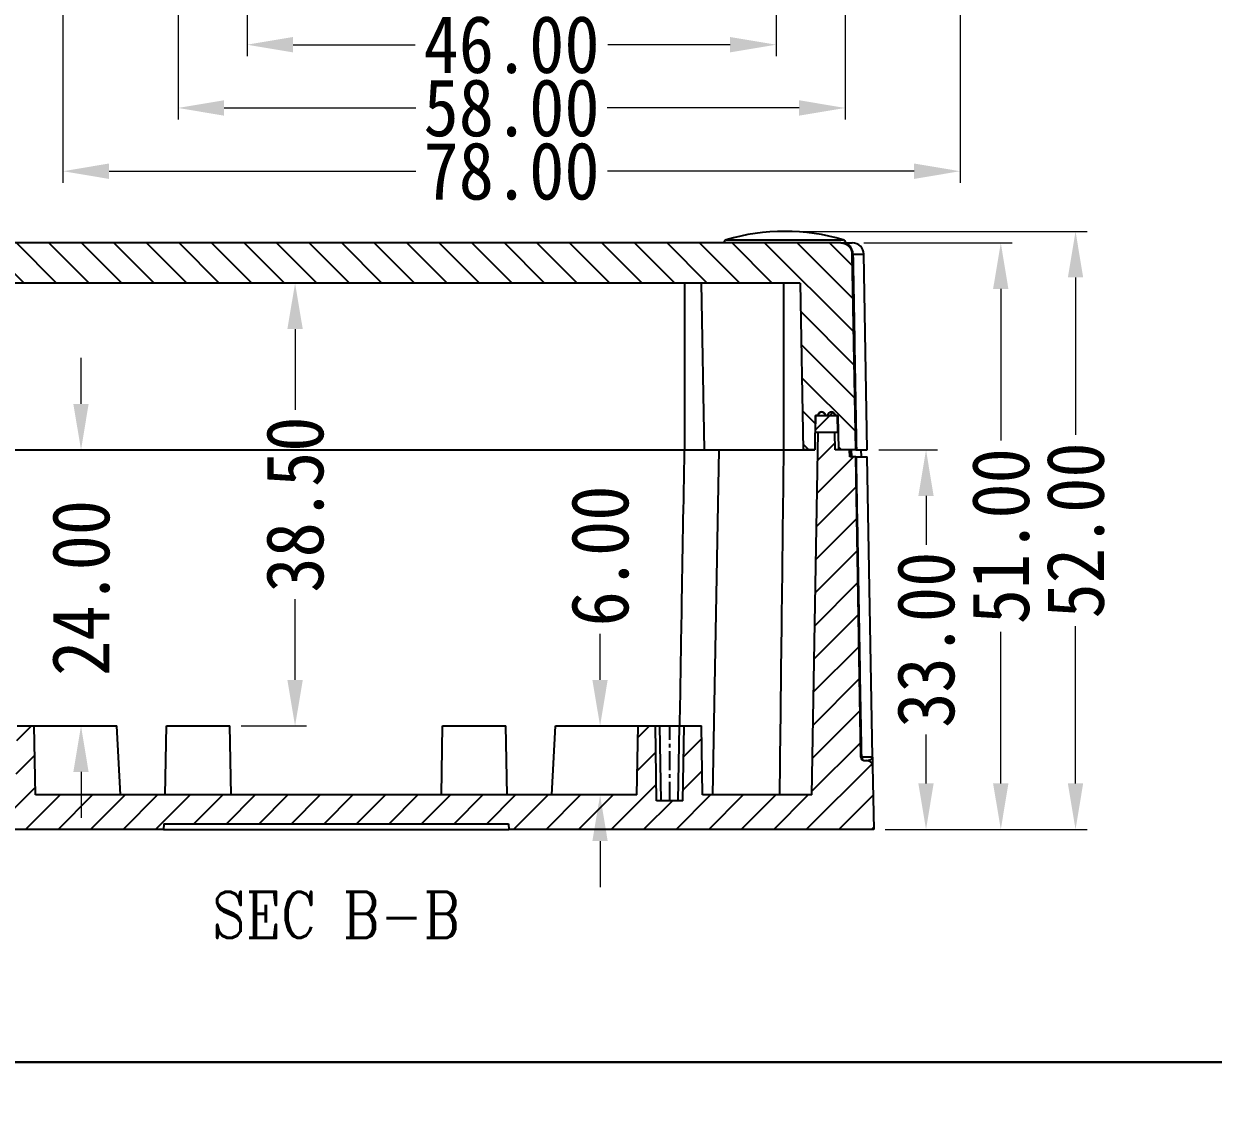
# Model space of a CAD drawing. Header units: millimetres. Extents: x 832 to 1628, y -1651 to -1095.
# Drawn here: x 1279 to 1382.4, y -1378.3 to -1282.6 of the extents above; entities that cross this region are included whole.
import ezdxf
from ezdxf.enums import TextEntityAlignment as Align

# ---------------------------------------------------------------- set-up
doc = ezdxf.new("R2010")
doc.units = ezdxf.units.MM
doc.linetypes.add('CENTER', pattern=[50.8, 31.75, -6.35, 6.35, -6.35])
doc.layers.add('dim', color=3, linetype='Continuous', lineweight=9)
doc.layers.add('hatch', color=56, linetype='Continuous', lineweight=9)
doc.styles.add('FFS', font='simfang0.ttf', dxfattribs={"width": 0.9})
doc.styles.add('ROMANC', font='romanc.shx')
doc.dimstyles.new('YanXiu', dxfattribs={"dimtxt": 2.5, "dimasz": 2.2, "dimexe": 1, "dimexo": 0.6, "dimgap": 0.66, "dimtad": 0, "dimzin": 1, "dimdsep": 46, "dimtxsty": 'FFS', "dimcen": 0, "dimclrd": 256, "dimclre": 131, "dimclrt": 42, "dimazin": 0, "dimtfac": 1, "dimtofl": 0, "dimtmove": 0, "dimatfit": 3, "dimfxl": 1, "dimlwd": 5, "dimlwe": 5, "dimarcsym": 0})
pattern_1 = [(45, (-831.2464, 15.9278), (-1.4142136, 1.4142136), [])]

# ---------------------------------------------------------------- blocks, each defined once
blk = doc.blocks.new('*D46')
at = {"layer": 'Defpoints', "color": 0}
for p in [(-298.48, 29.22), (-295.18, 29.22), (-295.54, 23.22)]:
    blk.add_point(p, dxfattribs=at)
at = {"layer": 'dim', "lineweight": 5}
for p, q in [((-298.48, 33.22), (-298.48, 37.22)), ((-298.48, 19.22), (-298.48, 15.22))]:
    blk.add_line(p, q, dxfattribs=at)
at = {"layer": 'dim', "color": 131, "lineweight": 5}
for p, q in [((-296.18, 29.22), (-299.48, 29.22)), ((-296.54, 23.22), (-299.48, 23.22))]:
    blk.add_line(p, q, dxfattribs=at)
at = {"layer": 'dim'}
for points in [[(-299.15, 33.22), (-297.82, 33.22), (-298.48, 29.22)], [(-299.15, 19.22), (-297.82, 19.22), (-298.48, 23.22)]]:
    blk.add_solid(points, dxfattribs=at)
at = {"layer": 'dim', "color": 42, "insert": (-298.48, 44), "char_height": 5, "attachment_point": 5, "rotation": 90, "style": 'FFS'}
blk.add_mtext('6.00', dxfattribs=at)
blk = doc.blocks.new('*D47')
at = {"layer": 'Defpoints', "color": 0}
for p in [(-275.25, 53.22), (-270.14, 53.22), (-274.69, 20.22)]:
    blk.add_point(p, dxfattribs=at)
at = {"layer": 'dim', "color": 131, "lineweight": 5}
for p, q in [((-274.25, 53.22), (-269.14, 53.22)), ((-273.69, 20.22), (-269.14, 20.22))]:
    blk.add_line(p, q, dxfattribs=at)
at = {"layer": 'dim', "lineweight": 5}
for p, q in [((-270.14, 49.22), (-270.14, 44.96)), ((-270.14, 24.22), (-270.14, 28.49))]:
    blk.add_line(p, q, dxfattribs=at)
at = {"layer": 'dim'}
for points in [[(-270.81, 49.22), (-269.48, 49.22), (-270.14, 53.22)], [(-270.81, 24.22), (-269.48, 24.22), (-270.14, 20.22)]]:
    blk.add_solid(points, dxfattribs=at)
at = {"layer": 'dim', "color": 42, "insert": (-270.14, 36.72), "char_height": 5, "attachment_point": 5, "rotation": 90, "style": 'FFS'}
blk.add_mtext('33.00', dxfattribs=at)
blk = doc.blocks.new('*D48')
at = {"layer": 'Defpoints', "color": 0}
for p in [(-276.55, 71.22), (-263.64, 71.22), (-274.69, 20.22)]:
    blk.add_point(p, dxfattribs=at)
at = {"layer": 'dim', "color": 131, "lineweight": 5}
for p, q in [((-275.55, 71.22), (-262.64, 71.22)), ((-273.69, 20.22), (-262.64, 20.22))]:
    blk.add_line(p, q, dxfattribs=at)
at = {"layer": 'dim', "lineweight": 5}
for p, q in [((-263.64, 67.22), (-263.64, 54.04)), ((-263.64, 24.22), (-263.64, 37.4))]:
    blk.add_line(p, q, dxfattribs=at)
at = {"layer": 'dim'}
for points in [[(-264.31, 67.22), (-262.98, 67.22), (-263.64, 71.22)], [(-264.31, 24.22), (-262.98, 24.22), (-263.64, 20.22)]]:
    blk.add_solid(points, dxfattribs=at)
at = {"layer": 'dim', "color": 42, "insert": (-263.64, 45.72), "char_height": 5, "attachment_point": 5, "rotation": 90, "style": 'FFS'}
blk.add_mtext('51.00', dxfattribs=at)
blk = doc.blocks.new('*D65')
at = {"layer": 'Defpoints', "color": 0}
for p in [(-23, -61.16), (23, -61.16), (23, -91.72)]:
    blk.add_point(p, dxfattribs=at)
at = {"layer": 'dim', "color": 131, "lineweight": 5}
for p, q in [((-23, -62.16), (-23, -92.72)), ((23, -62.16), (23, -92.72))]:
    blk.add_line(p, q, dxfattribs=at)
at = {"layer": 'dim', "lineweight": 5}
for p, q in [((-19, -91.72), (-8.37, -91.72)), ((19, -91.72), (8.37, -91.72))]:
    blk.add_line(p, q, dxfattribs=at)
at = {"layer": 'dim'}
for points in [[(-19, -91.05), (-19, -92.39), (-23, -91.72)], [(19, -91.05), (19, -92.39), (23, -91.72)]]:
    blk.add_solid(points, dxfattribs=at)
at = {"layer": 'dim', "color": 42, "insert": (0, -91.72), "char_height": 5, "attachment_point": 5, "style": 'FFS'}
blk.add_mtext('46.00', dxfattribs=at)
blk = doc.blocks.new('*D66')
at = {"layer": 'Defpoints', "color": 0}
for p in [(-29, -66.14), (29, -66.14), (29, -97.22)]:
    blk.add_point(p, dxfattribs=at)
at = {"layer": 'dim', "color": 131, "lineweight": 5}
for p, q in [((-29, -67.14), (-29, -98.22)), ((29, -67.14), (29, -98.22))]:
    blk.add_line(p, q, dxfattribs=at)
at = {"layer": 'dim', "lineweight": 5}
for p, q in [((-25, -97.22), (-8.32, -97.22)), ((25, -97.22), (8.32, -97.22))]:
    blk.add_line(p, q, dxfattribs=at)
at = {"layer": 'dim'}
for points in [[(-25, -96.55), (-25, -97.89), (-29, -97.22)], [(25, -96.55), (25, -97.89), (29, -97.22)]]:
    blk.add_solid(points, dxfattribs=at)
at = {"layer": 'dim', "color": 42, "insert": (0, -97.22), "char_height": 5, "attachment_point": 5, "style": 'FFS'}
blk.add_mtext('58.00', dxfattribs=at)
blk = doc.blocks.new('*D67')
at = {"layer": 'Defpoints', "color": 0}
for p in [(-39, -75.98), (39, -75.98), (39, -102.72)]:
    blk.add_point(p, dxfattribs=at)
at = {"layer": 'dim', "color": 131, "lineweight": 5}
for p, q in [((-39, -76.98), (-39, -103.72)), ((39, -76.98), (39, -103.72))]:
    blk.add_line(p, q, dxfattribs=at)
at = {"layer": 'dim', "lineweight": 5}
for p, q in [((-35, -102.72), (-8.33, -102.72)), ((35, -102.72), (8.33, -102.72))]:
    blk.add_line(p, q, dxfattribs=at)
at = {"layer": 'dim'}
for points in [[(-35, -102.05), (-35, -103.39), (-39, -102.72)], [(35, -102.05), (35, -103.39), (39, -102.72)]]:
    blk.add_solid(points, dxfattribs=at)
at = {"layer": 'dim', "color": 42, "insert": (0, -102.72), "char_height": 5, "attachment_point": 5, "style": 'FFS'}
blk.add_mtext('78.00', dxfattribs=at)
blk = doc.blocks.new('*D54')
at = {"layer": 'Defpoints', "color": 0}
for p in [(-347.68, 53.22), (-343.61, 53.22), (-347.68, 29.22)]:
    blk.add_point(p, dxfattribs=at)
at = {"layer": 'dim', "lineweight": 5}
for p, q in [((-343.61, 57.22), (-343.61, 61.22)), ((-343.61, 25.22), (-343.61, 21.22))]:
    blk.add_line(p, q, dxfattribs=at)
at = {"layer": 'dim', "color": 131, "lineweight": 5}
for p, q in [((-346.68, 53.22), (-342.62, 53.22)), ((-346.68, 29.22), (-342.62, 29.22))]:
    blk.add_line(p, q, dxfattribs=at)
at = {"layer": 'dim'}
for points in [[(-344.28, 57.22), (-342.95, 57.22), (-343.61, 53.22)], [(-344.28, 25.22), (-342.95, 25.22), (-343.61, 29.22)]]:
    blk.add_solid(points, dxfattribs=at)
at = {"layer": 'dim', "color": 42, "insert": (-343.61, 41.22), "char_height": 5, "attachment_point": 5, "rotation": 90, "style": 'FFS'}
blk.add_mtext('24.00', dxfattribs=at)
blk = doc.blocks.new('*D55')
at = {"layer": 'Defpoints', "color": 0}
for p in [(-330.68, 67.72), (-325, 67.72), (-330.68, 29.22)]:
    blk.add_point(p, dxfattribs=at)
at = {"layer": 'dim', "color": 131, "lineweight": 5}
for p, q in [((-329.68, 67.72), (-324, 67.72)), ((-329.68, 29.22), (-324, 29.22))]:
    blk.add_line(p, q, dxfattribs=at)
at = {"layer": 'dim', "lineweight": 5}
for p, q in [((-325, 63.72), (-325, 56.71)), ((-325, 33.22), (-325, 40.24))]:
    blk.add_line(p, q, dxfattribs=at)
at = {"layer": 'dim'}
for points in [[(-325.67, 63.72), (-324.33, 63.72), (-325, 67.72)], [(-325.67, 33.22), (-324.33, 33.22), (-325, 29.22)]]:
    blk.add_solid(points, dxfattribs=at)
at = {"layer": 'dim', "color": 42, "insert": (-325, 48.47), "char_height": 5, "attachment_point": 5, "rotation": 90, "style": 'FFS'}
blk.add_mtext('38.50', dxfattribs=at)
blk = doc.blocks.new('*D56')
at = {"layer": 'Defpoints', "color": 0}
for p in [(-282.43, 72.22), (-257.14, 72.22), (-274.69, 20.22)]:
    blk.add_point(p, dxfattribs=at)
at = {"layer": 'dim', "color": 131, "lineweight": 5}
for p, q in [((-281.43, 72.22), (-256.14, 72.22)), ((-273.69, 20.22), (-256.14, 20.22))]:
    blk.add_line(p, q, dxfattribs=at)
at = {"layer": 'dim', "lineweight": 5}
for p, q in [((-257.14, 68.22), (-257.14, 54.54)), ((-257.14, 24.22), (-257.14, 37.9))]:
    blk.add_line(p, q, dxfattribs=at)
at = {"layer": 'dim'}
for points in [[(-257.81, 68.22), (-256.48, 68.22), (-257.14, 72.22)], [(-257.81, 24.22), (-256.48, 24.22), (-257.14, 20.22)]]:
    blk.add_solid(points, dxfattribs=at)
at = {"layer": 'dim', "color": 42, "insert": (-257.14, 46.22), "char_height": 5, "attachment_point": 5, "rotation": 90, "style": 'FFS'}
blk.add_mtext('52.00', dxfattribs=at)
blk = doc.blocks.new('u179')
at = {"layer": 'dim'}
for base, p1, p2, picture, middle in [((23, -91.72), (-23, -61.159), (23, -61.159), '*D65', (0, -91.72)), ((29, -97.22), (-29, -66.14), (29, -66.14), '*D66', (0, -97.22)), ((39, -102.72), (-39, -75.985), (39, -75.985), '*D67', (0, -102.72))]:
    dim = blk.add_linear_dim(base=base, p1=p1, p2=p2, dimstyle='YanXiu', override={"dimtxt": 5, "dimasz": 4, "dimexe": 0.9995, "dimexo": 0.9995, "dimgap": 0.9995}, dxfattribs=at)
    dim.commit()
    dim.dimension.update_dxf_attribs({"geometry": picture, "text_midpoint": middle})
blk = doc.blocks.new('u35')
h = blk.add_hatch()
h.set_pattern_fill('DEFAULT__3', color=5, scale=2, angle=135, style=0, pattern_type=0)
h.set_pattern_definition([(135, (-831.2464, 15.9278), (-1.4142136, -1.4142136), [])])
edge = h.paths.add_edge_path()
edge.add_line((-276.253, 53.224), (-277.757, 53.224))
edge.add_line((-277.809, 56.224), (-277.757, 53.224))
edge.add_line((-279.767, 56.224), (-277.809, 56.224))
edge.add_line((-279.767, 56.224), (-279.819, 53.224))
edge.add_line((-279.819, 53.224), (-280.821, 53.224))
edge.add_line((-281.074, 67.724), (-280.821, 53.224))
edge.add_line((-281.074, 67.724), (-361.778, 67.724))
edge.add_line((-361.778, 67.724), (-362.031, 53.224))
edge.add_line((-362.031, 53.224), (-363.033, 53.224))
edge.add_line((-363.085, 56.224), (-363.033, 53.224))
edge.add_line((-365.043, 56.224), (-363.085, 56.224))
edge.add_line((-365.043, 56.224), (-365.095, 53.224))
edge.add_line((-365.095, 53.224), (-366.599, 53.224))
edge.add_line((-366.599, 53.224), (-366.302, 70.241))
edge.add_spline(control_points=[(-365.302, 71.224), (-365.88, 71.224), (-366.292, 70.819), (-366.302, 70.241)], knot_values=[0, 0, 0, 0, 1, 1, 1, 1], weights=[1, 0.8088336, 0.8088336, 1], degree=3, periodic=0)
edge.add_line((-277.55, 71.224), (-365.302, 71.224))
edge.add_spline(control_points=[(-277.55, 71.224), (-276.973, 71.224), (-276.561, 70.819), (-276.551, 70.241)], knot_values=[0, 0, 0, 0, 1, 1, 1, 1], weights=[1, 0.8088336, 0.8088336, 1], degree=3, periodic=0)
edge.add_line((-276.253, 53.224), (-276.551, 70.241))
h = blk.add_hatch()
h.set_pattern_fill('DEFAULT__2', color=5, scale=2, angle=45, style=0, pattern_type=0)
h.set_pattern_definition(pattern_1)
edge = h.paths.add_edge_path()
edge.add_line((-277.839, 54.724), (-279.739, 54.724))
edge.add_line((-279.739, 54.724), (-279.714, 56.224))
edge.add_line((-279.514, 56.224), (-279.714, 56.224))
edge.add_spline(control_points=[(-279.514, 56.224), (-279.514, 56.824), (-278.914, 56.824), (-278.914, 56.224)], knot_values=[0, 0, 0, 0, 1, 1, 1, 1], weights=[1, 0.3333333, 0.3333333, 1], degree=3, periodic=0)
edge.add_line((-278.664, 56.224), (-278.914, 56.224))
edge.add_spline(control_points=[(-278.664, 56.224), (-278.664, 56.824), (-278.064, 56.824), (-278.064, 56.224)], knot_values=[0, 0, 0, 0, 1, 1, 1, 1], weights=[1, 0.3333333, 0.3333333, 1], degree=3, periodic=0)
edge.add_line((-277.864, 56.224), (-278.064, 56.224))
edge.add_line((-277.864, 56.224), (-277.839, 54.724))
edge = h.paths.add_edge_path()
edge.add_line((-363.113, 54.724), (-365.013, 54.724))
edge.add_line((-364.988, 56.224), (-365.013, 54.724))
edge.add_line((-364.788, 56.224), (-364.988, 56.224))
edge.add_spline(control_points=[(-364.188, 56.224), (-364.188, 56.824), (-364.788, 56.824), (-364.788, 56.224)], knot_values=[0, 0, 0, 0, 1, 1, 1, 1], weights=[1, 0.3333333, 0.3333333, 1], degree=3, periodic=0)
edge.add_line((-363.938, 56.224), (-364.188, 56.224))
edge.add_spline(control_points=[(-363.338, 56.224), (-363.338, 56.824), (-363.938, 56.824), (-363.938, 56.224)], knot_values=[0, 0, 0, 0, 1, 1, 1, 1], weights=[1, 0.3333333, 0.3333333, 1], degree=3, periodic=0)
edge.add_line((-363.138, 56.224), (-363.338, 56.224))
edge.add_line((-363.113, 54.724), (-363.138, 56.224))
h = blk.add_hatch()
h.set_pattern_fill('DEFAULT__1', color=5, scale=2, angle=45, style=0, pattern_type=0)
h.set_pattern_definition(pattern_1)
edge = h.paths.add_edge_path()
edge.add_line((-276.785, 53.224), (-278.031, 53.224))
edge.add_line((-276.764, 52.624), (-276.785, 53.224))
edge.add_line((-276.253, 52.624), (-276.764, 52.624))
edge.add_line((-275.798, 26.518), (-276.253, 52.624))
edge.add_spline(control_points=[(-275.798, 26.518), (-275.795, 26.345), (-275.671, 26.224), (-275.498, 26.224)], knot_values=[0, 0, 0, 0, 1, 1, 1, 1], weights=[1, 0.8088336, 0.8088336, 1], degree=3, periodic=0)
edge.add_line((-275.498, 26.224), (-275.284, 26.224))
edge.add_spline(control_points=[(-275.284, 26.224), (-274.995, 26.224), (-274.789, 26.021), (-274.784, 25.732)], knot_values=[0, 0, 0, 0, 1, 1, 1, 1], weights=[1, 0.8088336, 0.8088336, 1], degree=3, periodic=0)
edge.add_line((-274.784, 25.732), (-274.688, 20.224))
edge.add_line((-274.688, 20.224), (-306.426, 20.224))
edge.add_line((-306.452, 20.724), (-306.426, 20.224))
edge.add_line((-336.4, 20.724), (-306.452, 20.724))
edge.add_line((-336.4, 20.724), (-336.426, 20.224))
edge.add_line((-336.426, 20.224), (-368.164, 20.224))
edge.add_line((-368.164, 20.224), (-368.068, 25.732))
edge.add_spline(control_points=[(-367.568, 26.224), (-367.857, 26.224), (-368.063, 26.021), (-368.068, 25.732)], knot_values=[0, 0, 0, 0, 1, 1, 1, 1], weights=[1, 0.8088336, 0.8088336, 1], degree=3, periodic=0)
edge.add_line((-367.568, 26.224), (-367.354, 26.224))
edge.add_spline(control_points=[(-367.054, 26.518), (-367.057, 26.345), (-367.181, 26.224), (-367.354, 26.224)], knot_values=[0, 0, 0, 0, 1, 1, 1, 1], weights=[1, 0.8088336, 0.8088336, 1], degree=3, periodic=0)
edge.add_line((-367.054, 26.518), (-366.599, 52.624))
edge.add_line((-366.088, 52.624), (-366.599, 52.624))
edge.add_line((-366.088, 52.624), (-366.067, 53.224))
edge.add_line((-364.821, 53.224), (-366.067, 53.224))
edge.add_line((-364.821, 53.224), (-364.795, 54.724))
edge.add_line((-363.333, 54.724), (-364.795, 54.724))
edge.add_line((-362.783, 23.224), (-363.333, 54.724))
edge.add_line((-353.281, 23.224), (-362.783, 23.224))
edge.add_line((-353.281, 23.224), (-353.176, 29.224))
edge.add_line((-353.176, 29.224), (-351.676, 29.224))
edge.add_line((-351.563, 22.724), (-351.676, 29.224))
edge.add_line((-349.29, 22.724), (-351.563, 22.724))
edge.add_line((-349.29, 22.724), (-349.176, 29.224))
edge.add_line((-349.176, 29.224), (-347.676, 29.224))
edge.add_line((-347.571, 23.224), (-347.676, 29.224))
edge.add_line((-295.281, 23.224), (-347.571, 23.224))
edge.add_line((-295.281, 23.224), (-295.176, 29.224))
edge.add_line((-295.176, 29.224), (-293.676, 29.224))
edge.add_line((-293.563, 22.724), (-293.676, 29.224))
edge.add_line((-291.29, 22.724), (-293.563, 22.724))
edge.add_line((-291.29, 22.724), (-291.176, 29.224))
edge.add_line((-291.176, 29.224), (-289.676, 29.224))
edge.add_line((-289.571, 23.224), (-289.676, 29.224))
edge.add_line((-280.069, 23.224), (-289.571, 23.224))
edge.add_line((-280.069, 23.224), (-279.519, 54.724))
edge.add_line((-278.057, 54.724), (-279.519, 54.724))
edge.add_line((-278.031, 53.224), (-278.057, 54.724))
at = {"color": 7}
for p, q in [((-287.512, 71.49), (-277.341, 71.49)), ((-277.55, 71.224), (-365.302, 71.224)), ((-277.55, 71.224), (-365.302, 71.224)), ((-277.317, 71.224), (-276.55, 71.224)), ((-276.253, 53.224), (-276.551, 70.241)), ((-276.253, 53.224), (-276.551, 70.241)), ((-276.498, 70.241), (-275.551, 70.241)), ((-275.253, 53.224), (-275.551, 70.241)), ((-281.074, 67.724), (-361.778, 67.724)), ((-281.074, 67.724), (-361.778, 67.724)), ((-291.114, 53.224), (-291.114, 67.724)), ((-289.416, 53.224), (-289.669, 67.724)), ((-282.501, 53.224), (-282.503, 67.724)), ((-281.074, 67.724), (-280.821, 53.224)), ((-281.074, 67.724), (-280.821, 53.224)), ((-279.767, 56.224), (-279.819, 53.224)), ((-279.767, 56.224), (-279.819, 53.224)), ((-279.767, 56.224), (-277.809, 56.224)), ((-279.767, 56.224), (-277.809, 56.224)), ((-279.739, 54.724), (-279.714, 56.224)), ((-279.739, 54.724), (-279.714, 56.224)), ((-279.514, 56.224), (-279.714, 56.224)), ((-278.664, 56.224), (-278.914, 56.224)), ((-277.864, 56.224), (-278.064, 56.224)), ((-277.864, 56.224), (-277.839, 54.724)), ((-277.864, 56.224), (-277.839, 54.724)), ((-277.809, 56.224), (-277.757, 53.224)), ((-277.809, 56.224), (-277.757, 53.224)), ((-280.069, 23.224), (-279.519, 54.724)), ((-280.069, 23.224), (-279.519, 54.724)), ((-277.839, 54.724), (-279.739, 54.724)), ((-277.839, 54.724), (-279.739, 54.724)), ((-278.057, 54.724), (-279.519, 54.724)), ((-278.031, 53.224), (-278.057, 54.724)), ((-278.031, 53.224), (-278.057, 54.724)), ((-363.033, 53.224), (-279.819, 53.224)), ((-288.664, 23.224), (-288.141, 53.219)), ((-279.819, 53.224), (-280.821, 53.224)), ((-276.785, 53.224), (-278.031, 53.224)), ((-276.253, 53.224), (-278.031, 53.224)), ((-276.253, 53.224), (-277.757, 53.224)), ((-276.764, 52.624), (-276.785, 53.224)), ((-276.764, 52.624), (-276.785, 53.224)), ((-276.701, 52.624), (-276.717, 53.224)), ((-276.595, 52.624), (-276.612, 53.224)), ((-276.231, 53.224), (-275.254, 53.224)), ((-275.764, 52.624), (-275.785, 53.224)), ((-276.253, 52.624), (-276.764, 52.624)), ((-276.253, 52.624), (-276.764, 52.624)), ((-276.255, 52.624), (-275.254, 52.624)), ((-275.798, 26.518), (-276.253, 52.624)), ((-275.798, 26.518), (-276.253, 52.624)), ((-274.798, 26.518), (-275.253, 52.624)), ((-349.176, 29.224), (-347.676, 29.224)), ((-349.176, 29.224), (-347.676, 29.224)), ((-347.995, 29.224), (-340.506, 29.224)), ((-347.571, 23.224), (-347.676, 29.224)), ((-347.571, 23.224), (-347.676, 29.224)), ((-340.19, 23.224), (-340.505, 29.224)), ((-336.281, 23.224), (-336.176, 29.224)), ((-336.176, 29.224), (-330.676, 29.224)), ((-330.571, 23.224), (-330.676, 29.224)), ((-312.281, 23.224), (-312.176, 29.224)), ((-312.176, 29.224), (-306.676, 29.224)), ((-306.571, 23.224), (-306.676, 29.224)), ((-302.662, 23.224), (-302.348, 29.224)), ((-302.346, 29.224), (-295.176, 29.224)), ((-295.281, 23.224), (-295.176, 29.224)), ((-295.281, 23.224), (-295.176, 29.224)), ((-295.176, 29.224), (-293.676, 29.224)), ((-295.176, 29.224), (-293.676, 29.224)), ((-293.563, 22.724), (-293.676, 29.224)), ((-293.676, 29.224), (-291.176, 29.224)), ((-293.563, 22.724), (-293.676, 29.224)), ((-293.163, 22.724), (-293.276, 29.224)), ((-291.69, 22.724), (-291.576, 29.224)), ((-291.29, 22.724), (-291.176, 29.224)), ((-291.29, 22.724), (-291.176, 29.224)), ((-291.176, 29.224), (-289.676, 29.224)), ((-291.176, 29.224), (-289.676, 29.224)), ((-289.571, 23.224), (-289.676, 29.224)), ((-289.571, 23.224), (-289.676, 29.224)), ((-275.737, 26.518), (-275.798, 26.519)), ((-274.798, 26.518), (-275.737, 26.518)), ((-275.498, 26.224), (-275.284, 26.224)), ((-275.498, 26.224), (-275.284, 26.224)), ((-274.798, 26.518), (-274.784, 25.732)), ((-274.784, 25.732), (-274.688, 20.224)), ((-274.784, 25.732), (-274.688, 20.224)), ((-295.281, 23.224), (-347.571, 23.224)), ((-295.281, 23.224), (-347.571, 23.224)), ((-280.069, 23.224), (-289.571, 23.224)), ((-280.069, 23.224), (-289.571, 23.224)), ((-291.29, 22.724), (-293.563, 22.724)), ((-291.29, 22.724), (-293.563, 22.724)), ((-336.4, 20.724), (-336.426, 20.224)), ((-336.4, 20.724), (-336.426, 20.224)), ((-336.4, 20.724), (-306.452, 20.724)), ((-336.4, 20.724), (-306.452, 20.724)), ((-306.452, 20.724), (-306.426, 20.224)), ((-306.452, 20.724), (-306.426, 20.224)), ((-336.426, 20.224), (-368.164, 20.224)), ((-336.426, 20.224), (-368.164, 20.224)), ((-336.426, 20.224), (-306.426, 20.224)), ((-274.688, 20.224), (-306.426, 20.224)), ((-274.688, 20.224), (-306.426, 20.224))]:
    blk.add_line(p, q, dxfattribs=at)
at = {"color": 1, "linetype": 'CENTER', "ltscale": 0.052}
blk.add_line((-292.426, 22.724), (-292.426, 29.224), dxfattribs=at)
at = {"color": 7}
for centre, radius, start, end in [((-287.427, 71.203), 0.3, 106.41114, 175.96413), ((-282.426, 54.224), 18, 73.58886, 106.41114), ((-277.425, 71.203), 0.3, 4.03587, 73.58886), ((-277.55, 70.224), 1, 1, 90), ((-277.317, 70.533), 0.69, 78.51058, 89.96314), ((-277.317, 70.697), 0.527, 69.99884, 89.95216), ((-277.321, 70.519), 0.705, 68.19602, 78.46759), ((-277.334, 70.485), 0.742, 59.2519, 68.18594), ((-276.55, 70.224), 1, 1, 90), ((-277.727, 70.224), 1.23, 0.80281, 7.74964), ((-279.214, 56.224), 0.3, 0, 180), ((-278.364, 56.224), 0.3, 0, 180), ((-275.498, 26.524), 0.3, 181, 270), ((-275.284, 25.724), 0.5, 1, 90)]:
    blk.add_arc(centre, radius, start, end, dxfattribs=at)
for points, start_tangent, end_tangent in [([(-277.55, 71.224), (-277.539, 71.224), (-277.528, 71.223), (-277.517, 71.223), (-277.506, 71.223), (-277.495, 71.222), (-277.484, 71.221), (-277.473, 71.221), (-277.461, 71.22), (-277.45, 71.219), (-277.439, 71.217), (-277.427, 71.216), (-277.416, 71.215), (-277.405, 71.213), (-277.393, 71.211), (-277.382, 71.209), (-277.37, 71.207), (-277.359, 71.205), (-277.347, 71.203), (-277.336, 71.2), (-277.324, 71.198), (-277.312, 71.195), (-277.301, 71.192), (-277.289, 71.189), (-277.278, 71.186), (-277.266, 71.182), (-277.255, 71.179), (-277.243, 71.175), (-277.232, 71.172), (-277.22, 71.168), (-277.209, 71.164), (-277.197, 71.159), (-277.186, 71.155), (-277.174, 71.15), (-277.163, 71.146), (-277.152, 71.141), (-277.14, 71.136), (-277.129, 71.131), (-277.118, 71.125), (-277.107, 71.12), (-277.096, 71.114), (-277.084, 71.109), (-277.073, 71.103), (-277.062, 71.097), (-277.051, 71.09), (-277.041, 71.084), (-277.03, 71.077), (-277.019, 71.071), (-277.008, 71.064), (-276.998, 71.057), (-276.987, 71.05), (-276.977, 71.043), (-276.966, 71.036), (-276.956, 71.028), (-276.946, 71.02), (-276.936, 71.013), (-276.926, 71.005), (-276.916, 70.997), (-276.906, 70.989), (-276.896, 70.98), (-276.887, 70.972), (-276.877, 70.963), (-276.868, 70.955), (-276.859, 70.946), (-276.849, 70.937), (-276.84, 70.928), (-276.831, 70.919), (-276.823, 70.91), (-276.814, 70.9), (-276.805, 70.891), (-276.797, 70.881), (-276.789, 70.871), (-276.78, 70.862), (-276.772, 70.852), (-276.764, 70.842), (-276.757, 70.832), (-276.749, 70.822), (-276.741, 70.811), (-276.734, 70.801), (-276.727, 70.791), (-276.72, 70.78), (-276.713, 70.77), (-276.706, 70.759), (-276.699, 70.748), (-276.693, 70.738), (-276.686, 70.727), (-276.68, 70.716), (-276.674, 70.705), (-276.668, 70.694), (-276.662, 70.683), (-276.656, 70.672), (-276.651, 70.661), (-276.646, 70.65), (-276.64, 70.638), (-276.635, 70.627), (-276.63, 70.616), (-276.626, 70.604), (-276.621, 70.593), (-276.617, 70.582), (-276.612, 70.57), (-276.608, 70.559), (-276.604, 70.547), (-276.6, 70.536), (-276.597, 70.524), (-276.593, 70.513), (-276.59, 70.501), (-276.586, 70.49), (-276.583, 70.478), (-276.58, 70.467), (-276.578, 70.456), (-276.575, 70.444), (-276.572, 70.433), (-276.57, 70.421), (-276.568, 70.41), (-276.566, 70.398), (-276.564, 70.387), (-276.562, 70.375), (-276.56, 70.364), (-276.559, 70.353), (-276.557, 70.341), (-276.556, 70.33), (-276.555, 70.319), (-276.554, 70.308), (-276.553, 70.296), (-276.552, 70.285), (-276.552, 70.274), (-276.551, 70.263), (-276.551, 70.252), (-276.551, 70.241)], (1, 0), (0.0174524, -0.9998477)), ([(-277.137, 71.192), (-277.093, 71.174), (-277.004, 71.122)], (0.9400789, -0.3409569), (0.8200779, -0.5722518)), ([(-277.004, 71.122), (-276.929, 71.061)], (0.8200779, -0.5722518), (0.7278115, -0.6857772)), ([(-276.57, 70.636), (-276.614, 70.739), (-276.665, 70.833), (-276.724, 70.917), (-276.791, 70.993), (-276.867, 71.062), (-276.955, 71.123)], (-0.3449091, 0.9386361), (-0.8597882, 0.5106508)), ([(-276.929, 71.061), (-276.865, 70.993), (-276.809, 70.916), (-276.762, 70.835)], (0.7278115, -0.6857772), (0.4605882, -0.887614)), ([(-276.509, 70.39), (-276.534, 70.521), (-276.57, 70.636)], (-0.1350228, 0.9908425), (-0.3449091, 0.9386361)), ([(-276.498, 70.241), (-276.346, 61.75), (-276.195, 53.224)], (0.0178813, -0.9998401), (0.0177178, -0.999843)), ([(-279.514, 56.224), (-279.514, 56.228), (-279.514, 56.233), (-279.514, 56.238), (-279.514, 56.243), (-279.513, 56.248), (-279.513, 56.253), (-279.512, 56.258), (-279.512, 56.264), (-279.511, 56.269), (-279.51, 56.274), (-279.509, 56.28), (-279.508, 56.285), (-279.507, 56.291), (-279.505, 56.296), (-279.504, 56.302), (-279.502, 56.308), (-279.502, 56.311), (-279.501, 56.313), (-279.5, 56.316), (-279.499, 56.319), (-279.498, 56.322), (-279.497, 56.325), (-279.496, 56.328), (-279.494, 56.331), (-279.493, 56.334), (-279.492, 56.337), (-279.491, 56.34), (-279.49, 56.343), (-279.488, 56.346), (-279.487, 56.349), (-279.486, 56.352), (-279.484, 56.355), (-279.483, 56.358), (-279.481, 56.361), (-279.479, 56.364), (-279.478, 56.367), (-279.476, 56.37), (-279.474, 56.373), (-279.473, 56.376), (-279.471, 56.379), (-279.469, 56.383), (-279.467, 56.386), (-279.465, 56.389), (-279.463, 56.392), (-279.461, 56.395), (-279.459, 56.398), (-279.457, 56.401), (-279.454, 56.404), (-279.452, 56.407), (-279.45, 56.41), (-279.447, 56.413), (-279.445, 56.416), (-279.442, 56.419), (-279.44, 56.421), (-279.437, 56.424), (-279.435, 56.427), (-279.432, 56.43), (-279.429, 56.433), (-279.426, 56.436), (-279.424, 56.439), (-279.421, 56.441), (-279.418, 56.444), (-279.415, 56.447), (-279.412, 56.45), (-279.409, 56.452), (-279.405, 56.455), (-279.402, 56.458), (-279.399, 56.46), (-279.396, 56.463), (-279.392, 56.465), (-279.389, 56.468), (-279.385, 56.47), (-279.382, 56.473), (-279.378, 56.475), (-279.374, 56.477), (-279.371, 56.48), (-279.367, 56.482), (-279.363, 56.484), (-279.359, 56.486), (-279.356, 56.488), (-279.352, 56.49), (-279.348, 56.492), (-279.344, 56.494), (-279.34, 56.496), (-279.336, 56.498), (-279.331, 56.5), (-279.327, 56.502), (-279.323, 56.503), (-279.319, 56.505), (-279.315, 56.506), (-279.31, 56.508), (-279.306, 56.509), (-279.302, 56.511), (-279.297, 56.512), (-279.293, 56.513), (-279.288, 56.514), (-279.284, 56.516), (-279.279, 56.517), (-279.275, 56.518), (-279.27, 56.518), (-279.266, 56.519), (-279.261, 56.52), (-279.256, 56.521), (-279.252, 56.521), (-279.247, 56.522), (-279.242, 56.522), (-279.238, 56.523), (-279.233, 56.523), (-279.228, 56.523), (-279.224, 56.524), (-279.219, 56.524), (-279.214, 56.524), (-279.21, 56.524), (-279.205, 56.524), (-279.2, 56.523), (-279.196, 56.523), (-279.191, 56.523), (-279.186, 56.522), (-279.182, 56.522), (-279.177, 56.521), (-279.172, 56.521), (-279.168, 56.52), (-279.163, 56.519), (-279.159, 56.518), (-279.154, 56.518), (-279.15, 56.517), (-279.145, 56.516), (-279.141, 56.514), (-279.136, 56.513), (-279.132, 56.512), (-279.127, 56.511), (-279.123, 56.509), (-279.119, 56.508), (-279.114, 56.506), (-279.11, 56.505), (-279.106, 56.503), (-279.102, 56.502), (-279.097, 56.5), (-279.093, 56.498), (-279.089, 56.496), (-279.085, 56.494), (-279.081, 56.492), (-279.077, 56.49), (-279.073, 56.488), (-279.069, 56.486), (-279.066, 56.484), (-279.062, 56.482), (-279.058, 56.48), (-279.054, 56.477), (-279.051, 56.475), (-279.047, 56.473), (-279.044, 56.47), (-279.04, 56.468), (-279.037, 56.465), (-279.033, 56.463), (-279.03, 56.46), (-279.027, 56.458), (-279.023, 56.455), (-279.02, 56.452), (-279.017, 56.45), (-279.014, 56.447), (-279.011, 56.444), (-279.008, 56.441), (-279.005, 56.439), (-279.002, 56.436), (-279, 56.433), (-278.997, 56.43), (-278.994, 56.427), (-278.991, 56.424), (-278.989, 56.421), (-278.986, 56.419), (-278.984, 56.416), (-278.981, 56.413), (-278.979, 56.41), (-278.977, 56.407), (-278.974, 56.404), (-278.972, 56.401), (-278.97, 56.398), (-278.968, 56.395), (-278.966, 56.392), (-278.964, 56.389), (-278.962, 56.386), (-278.96, 56.383), (-278.958, 56.379), (-278.956, 56.376), (-278.954, 56.373), (-278.953, 56.37), (-278.951, 56.367), (-278.949, 56.364), (-278.948, 56.361), (-278.946, 56.358), (-278.945, 56.355), (-278.943, 56.352), (-278.942, 56.349), (-278.94, 56.346), (-278.939, 56.343), (-278.938, 56.34), (-278.937, 56.337), (-278.935, 56.334), (-278.934, 56.331), (-278.933, 56.328), (-278.932, 56.325), (-278.931, 56.322), (-278.93, 56.319), (-278.929, 56.316), (-278.928, 56.313), (-278.927, 56.311), (-278.926, 56.308), (-278.925, 56.302), (-278.923, 56.296), (-278.922, 56.291), (-278.921, 56.285), (-278.92, 56.28), (-278.919, 56.274), (-278.918, 56.269), (-278.917, 56.264), (-278.916, 56.258), (-278.916, 56.253), (-278.915, 56.248), (-278.915, 56.243), (-278.915, 56.238), (-278.915, 56.233), (-278.914, 56.228), (-278.914, 56.224)], (0, 1), (0, -1)), ([(-278.664, 56.224), (-278.664, 56.228), (-278.664, 56.233), (-278.664, 56.238), (-278.664, 56.243), (-278.663, 56.248), (-278.663, 56.253), (-278.662, 56.258), (-278.662, 56.264), (-278.661, 56.269), (-278.66, 56.274), (-278.659, 56.28), (-278.658, 56.285), (-278.657, 56.291), (-278.655, 56.296), (-278.654, 56.302), (-278.652, 56.308), (-278.652, 56.311), (-278.651, 56.313), (-278.65, 56.316), (-278.649, 56.319), (-278.648, 56.322), (-278.647, 56.325), (-278.646, 56.328), (-278.644, 56.331), (-278.643, 56.334), (-278.642, 56.337), (-278.641, 56.34), (-278.64, 56.343), (-278.638, 56.346), (-278.637, 56.349), (-278.636, 56.352), (-278.634, 56.355), (-278.633, 56.358), (-278.631, 56.361), (-278.629, 56.364), (-278.628, 56.367), (-278.626, 56.37), (-278.624, 56.373), (-278.623, 56.376), (-278.621, 56.379), (-278.619, 56.383), (-278.617, 56.386), (-278.615, 56.389), (-278.613, 56.392), (-278.611, 56.395), (-278.609, 56.398), (-278.607, 56.401), (-278.604, 56.404), (-278.602, 56.407), (-278.6, 56.41), (-278.597, 56.413), (-278.595, 56.416), (-278.592, 56.419), (-278.59, 56.421), (-278.587, 56.424), (-278.585, 56.427), (-278.582, 56.43), (-278.579, 56.433), (-278.576, 56.436), (-278.574, 56.439), (-278.571, 56.441), (-278.568, 56.444), (-278.565, 56.447), (-278.562, 56.45), (-278.559, 56.452), (-278.555, 56.455), (-278.552, 56.458), (-278.549, 56.46), (-278.546, 56.463), (-278.542, 56.465), (-278.539, 56.468), (-278.535, 56.47), (-278.532, 56.473), (-278.528, 56.475), (-278.524, 56.477), (-278.521, 56.48), (-278.517, 56.482), (-278.513, 56.484), (-278.509, 56.486), (-278.506, 56.488), (-278.502, 56.49), (-278.498, 56.492), (-278.494, 56.494), (-278.49, 56.496), (-278.486, 56.498), (-278.481, 56.5), (-278.477, 56.502), (-278.473, 56.503), (-278.469, 56.505), (-278.465, 56.506), (-278.46, 56.508), (-278.456, 56.509), (-278.452, 56.511), (-278.447, 56.512), (-278.443, 56.513), (-278.438, 56.514), (-278.434, 56.516), (-278.429, 56.517), (-278.425, 56.518), (-278.42, 56.518), (-278.416, 56.519), (-278.411, 56.52), (-278.406, 56.521), (-278.402, 56.521), (-278.397, 56.522), (-278.392, 56.522), (-278.388, 56.523), (-278.383, 56.523), (-278.378, 56.523), (-278.374, 56.524), (-278.369, 56.524), (-278.364, 56.524), (-278.36, 56.524), (-278.355, 56.524), (-278.35, 56.523), (-278.346, 56.523), (-278.341, 56.523), (-278.336, 56.522), (-278.332, 56.522), (-278.327, 56.521), (-278.322, 56.521), (-278.318, 56.52), (-278.313, 56.519), (-278.309, 56.518), (-278.304, 56.518), (-278.3, 56.517), (-278.295, 56.516), (-278.291, 56.514), (-278.286, 56.513), (-278.282, 56.512), (-278.277, 56.511), (-278.273, 56.509), (-278.269, 56.508), (-278.264, 56.506), (-278.26, 56.505), (-278.256, 56.503), (-278.252, 56.502), (-278.247, 56.5), (-278.243, 56.498), (-278.239, 56.496), (-278.235, 56.494), (-278.231, 56.492), (-278.227, 56.49), (-278.223, 56.488), (-278.219, 56.486), (-278.216, 56.484), (-278.212, 56.482), (-278.208, 56.48), (-278.204, 56.477), (-278.201, 56.475), (-278.197, 56.473), (-278.194, 56.47), (-278.19, 56.468), (-278.187, 56.465), (-278.183, 56.463), (-278.18, 56.46), (-278.177, 56.458), (-278.173, 56.455), (-278.17, 56.452), (-278.167, 56.45), (-278.164, 56.447), (-278.161, 56.444), (-278.158, 56.441), (-278.155, 56.439), (-278.152, 56.436), (-278.15, 56.433), (-278.147, 56.43), (-278.144, 56.427), (-278.141, 56.424), (-278.139, 56.421), (-278.136, 56.419), (-278.134, 56.416), (-278.131, 56.413), (-278.129, 56.41), (-278.127, 56.407), (-278.124, 56.404), (-278.122, 56.401), (-278.12, 56.398), (-278.118, 56.395), (-278.116, 56.392), (-278.114, 56.389), (-278.112, 56.386), (-278.11, 56.383), (-278.108, 56.379), (-278.106, 56.376), (-278.104, 56.373), (-278.103, 56.37), (-278.101, 56.367), (-278.099, 56.364), (-278.098, 56.361), (-278.096, 56.358), (-278.095, 56.355), (-278.093, 56.352), (-278.092, 56.349), (-278.09, 56.346), (-278.089, 56.343), (-278.088, 56.34), (-278.087, 56.337), (-278.085, 56.334), (-278.084, 56.331), (-278.083, 56.328), (-278.082, 56.325), (-278.081, 56.322), (-278.08, 56.319), (-278.079, 56.316), (-278.078, 56.313), (-278.077, 56.311), (-278.076, 56.308), (-278.075, 56.302), (-278.073, 56.296), (-278.072, 56.291), (-278.071, 56.285), (-278.07, 56.28), (-278.069, 56.274), (-278.068, 56.269), (-278.067, 56.264), (-278.066, 56.258), (-278.066, 56.253), (-278.065, 56.248), (-278.065, 56.243), (-278.065, 56.238), (-278.065, 56.233), (-278.064, 56.228), (-278.064, 56.224)], (0, 1), (0, -1)), ([(-291.543, 29.23), (-291.374, 39.433), (-291.139, 53.224)], (0.0164538, 0.9998646), (0.0172162, 0.9998518)), ([(-282.86, 23.224), (-282.678, 38.384), (-282.504, 53.225)], (0.0121806, 0.9999258), (0.0115278, 0.9999336)), ([(-275.737, 26.518), (-275.88, 34.639), (-276.033, 43.327), (-276.198, 52.624)], (-0.0175352, 0.9998462), (-0.0177277, 0.9998429)), ([(-275.798, 26.518), (-275.798, 26.512), (-275.797, 26.505), (-275.797, 26.499), (-275.797, 26.495), (-275.796, 26.492), (-275.796, 26.488), (-275.795, 26.485), (-275.795, 26.482), (-275.794, 26.478), (-275.794, 26.475), (-275.793, 26.471), (-275.793, 26.468), (-275.792, 26.464), (-275.791, 26.461), (-275.79, 26.458), (-275.79, 26.454), (-275.789, 26.451), (-275.788, 26.447), (-275.787, 26.444), (-275.786, 26.44), (-275.785, 26.437), (-275.784, 26.433), (-275.783, 26.43), (-275.782, 26.427), (-275.781, 26.423), (-275.779, 26.42), (-275.778, 26.416), (-275.777, 26.413), (-275.775, 26.409), (-275.774, 26.406), (-275.772, 26.403), (-275.771, 26.399), (-275.769, 26.396), (-275.768, 26.393), (-275.766, 26.389), (-275.764, 26.386), (-275.763, 26.383), (-275.761, 26.379), (-275.759, 26.376), (-275.757, 26.373), (-275.755, 26.37), (-275.753, 26.366), (-275.751, 26.363), (-275.749, 26.36), (-275.747, 26.357), (-275.745, 26.354), (-275.743, 26.35), (-275.741, 26.347), (-275.738, 26.344), (-275.736, 26.341), (-275.734, 26.338), (-275.731, 26.335), (-275.729, 26.332), (-275.726, 26.329), (-275.724, 26.326), (-275.721, 26.324), (-275.719, 26.321), (-275.716, 26.318), (-275.714, 26.315), (-275.711, 26.312), (-275.708, 26.31), (-275.705, 26.307), (-275.703, 26.304), (-275.7, 26.302), (-275.697, 26.299), (-275.694, 26.297), (-275.691, 26.294), (-275.688, 26.292), (-275.685, 26.289), (-275.682, 26.287), (-275.679, 26.285), (-275.676, 26.282), (-275.673, 26.28), (-275.67, 26.278), (-275.667, 26.276), (-275.664, 26.274), (-275.66, 26.272), (-275.657, 26.27), (-275.654, 26.268), (-275.651, 26.266), (-275.648, 26.264), (-275.644, 26.262), (-275.641, 26.26), (-275.638, 26.258), (-275.634, 26.257), (-275.631, 26.255), (-275.628, 26.253), (-275.624, 26.252), (-275.621, 26.25), (-275.617, 26.249), (-275.614, 26.247), (-275.611, 26.246), (-275.607, 26.244), (-275.604, 26.243), (-275.6, 26.242), (-275.597, 26.241), (-275.593, 26.239), (-275.59, 26.238), (-275.587, 26.237), (-275.583, 26.236), (-275.58, 26.235), (-275.576, 26.234), (-275.573, 26.233), (-275.569, 26.232), (-275.566, 26.231), (-275.562, 26.231), (-275.559, 26.23), (-275.555, 26.229), (-275.552, 26.229), (-275.548, 26.228), (-275.545, 26.227), (-275.542, 26.227), (-275.538, 26.226), (-275.535, 26.226), (-275.531, 26.226), (-275.528, 26.225), (-275.525, 26.225), (-275.521, 26.225), (-275.518, 26.224), (-275.511, 26.224), (-275.504, 26.224), (-275.498, 26.224)], (0.0174524, -0.9998477), (1, 0)), ([(-275.737, 26.518), (-275.701, 26.371)], (0.0153033, -0.9998829), (0.4603089, -0.8877588)), ([(-275.701, 26.371), (-275.605, 26.263)], (0.4603089, -0.8877588), (0.8413094, -0.5405539)), ([(-275.284, 26.224), (-275.205, 26.228), (-275.124, 26.242), (-275.045, 26.265), (-274.97, 26.298), (-274.904, 26.339), (-274.849, 26.39), (-274.811, 26.45), (-274.798, 26.518)], (1, -0.0000236), (-0.0174739, 0.9998473)), ([(-275.284, 26.224), (-275.279, 26.224), (-275.273, 26.224), (-275.267, 26.223), (-275.262, 26.223), (-275.256, 26.223), (-275.251, 26.223), (-275.245, 26.222), (-275.24, 26.222), (-275.234, 26.221), (-275.228, 26.221), (-275.222, 26.22), (-275.217, 26.219), (-275.211, 26.218), (-275.205, 26.217), (-275.2, 26.217), (-275.194, 26.216), (-275.188, 26.214), (-275.182, 26.213), (-275.177, 26.212), (-275.171, 26.211), (-275.165, 26.209), (-275.159, 26.208), (-275.154, 26.206), (-275.148, 26.205), (-275.142, 26.203), (-275.136, 26.201), (-275.13, 26.2), (-275.125, 26.198), (-275.119, 26.196), (-275.113, 26.194), (-275.107, 26.191), (-275.102, 26.189), (-275.096, 26.187), (-275.09, 26.185), (-275.085, 26.182), (-275.079, 26.18), (-275.073, 26.177), (-275.068, 26.175), (-275.062, 26.172), (-275.057, 26.169), (-275.051, 26.166), (-275.046, 26.163), (-275.04, 26.16), (-275.035, 26.157), (-275.029, 26.154), (-275.024, 26.151), (-275.018, 26.147), (-275.013, 26.144), (-275.008, 26.14), (-275.002, 26.137), (-274.997, 26.133), (-274.992, 26.13), (-274.987, 26.126), (-274.982, 26.122), (-274.977, 26.118), (-274.972, 26.114), (-274.967, 26.11), (-274.962, 26.106), (-274.957, 26.102), (-274.952, 26.098), (-274.947, 26.093), (-274.943, 26.089), (-274.938, 26.085), (-274.934, 26.08), (-274.929, 26.076), (-274.925, 26.071), (-274.92, 26.067), (-274.916, 26.062), (-274.912, 26.057), (-274.907, 26.052), (-274.903, 26.048), (-274.899, 26.043), (-274.895, 26.038), (-274.891, 26.033), (-274.887, 26.028), (-274.883, 26.023), (-274.88, 26.018), (-274.876, 26.012), (-274.872, 26.007), (-274.869, 26.002), (-274.865, 25.997), (-274.862, 25.991), (-274.858, 25.986), (-274.855, 25.981), (-274.852, 25.975), (-274.849, 25.97), (-274.846, 25.964), (-274.843, 25.959), (-274.84, 25.953), (-274.837, 25.948), (-274.834, 25.942), (-274.832, 25.937), (-274.829, 25.931), (-274.826, 25.925), (-274.824, 25.92), (-274.822, 25.914), (-274.819, 25.908), (-274.817, 25.903), (-274.815, 25.897), (-274.813, 25.891), (-274.811, 25.886), (-274.809, 25.88), (-274.807, 25.874), (-274.805, 25.868), (-274.804, 25.863), (-274.802, 25.857), (-274.801, 25.851), (-274.799, 25.845), (-274.798, 25.84), (-274.796, 25.834), (-274.795, 25.828), (-274.794, 25.822), (-274.793, 25.817), (-274.792, 25.811), (-274.791, 25.805), (-274.79, 25.8), (-274.789, 25.794), (-274.788, 25.788), (-274.787, 25.783), (-274.787, 25.777), (-274.786, 25.771), (-274.786, 25.766), (-274.785, 25.76), (-274.785, 25.754), (-274.785, 25.749), (-274.784, 25.743), (-274.784, 25.738), (-274.784, 25.732)], (1, 0), (0.0174524, -0.9998477))]:
    blk.add_spline(points, degree=3, dxfattribs=dict(at, start_tangent=start_tangent, end_tangent=end_tangent))
at = {"layer": 'Defpoints', "color": 2}
blk.add_lwpolyline([(-397.821, 278.189), (0, 278.189), (0, 0), (-397.821, 0)], close=True, dxfattribs=at)
blk.add_blockref('u179', (-306.178, 180.171))
at = {"layer": 'hatch', "color": 6, "style": 'ROMANC', "width": 0.85}
blk.add_text('SEC B-B', height=4, dxfattribs=at).set_placement((-321.426, 12.801), align=Align.MIDDLE)
at = {"layer": 'dim'}
for base, p1, p2, picture, middle in [((-257.142, 72.224), (-274.688, 20.224), (-282.426, 72.224), '*D56', (-257.142, 46.224)), ((-263.642, 71.224), (-274.688, 20.224), (-276.55, 71.224), '*D48', (-263.642, 45.724)), ((-324.999, 67.724), (-330.676, 29.224), (-330.676, 67.724), '*D55', (-324.999, 48.474)), ((-343.615, 53.224), (-347.676, 29.224), (-347.676, 53.224), '*D54', (-343.615, 41.224)), ((-270.142, 53.224), (-274.688, 20.224), (-275.253, 53.224), '*D47', (-270.142, 36.724)), ((-298.483, 29.224), (-295.543, 23.224), (-295.176, 29.224), '*D46', (-298.483, 44))]:
    dim = blk.add_linear_dim(base=base, p1=p1, p2=p2, angle=90, dimstyle='YanXiu', override={"dimtxt": 5, "dimasz": 4, "dimexe": 0.9995, "dimexo": 0.9995, "dimgap": 0.9995}, dxfattribs=at)
    dim.commit()
    dim.dimension.update_dxf_attribs({"geometry": picture, "text_midpoint": middle})

msp = doc.modelspace()

# ---------------------------------------------------------------- block references
msp.add_blockref('u35', (1627.55, -1372.9))
at = {"rotation": 180}
msp.add_blockref('u35', (1229.73, -1372.9), dxfattribs=at)

doc.saveas('drawing.dxf')
